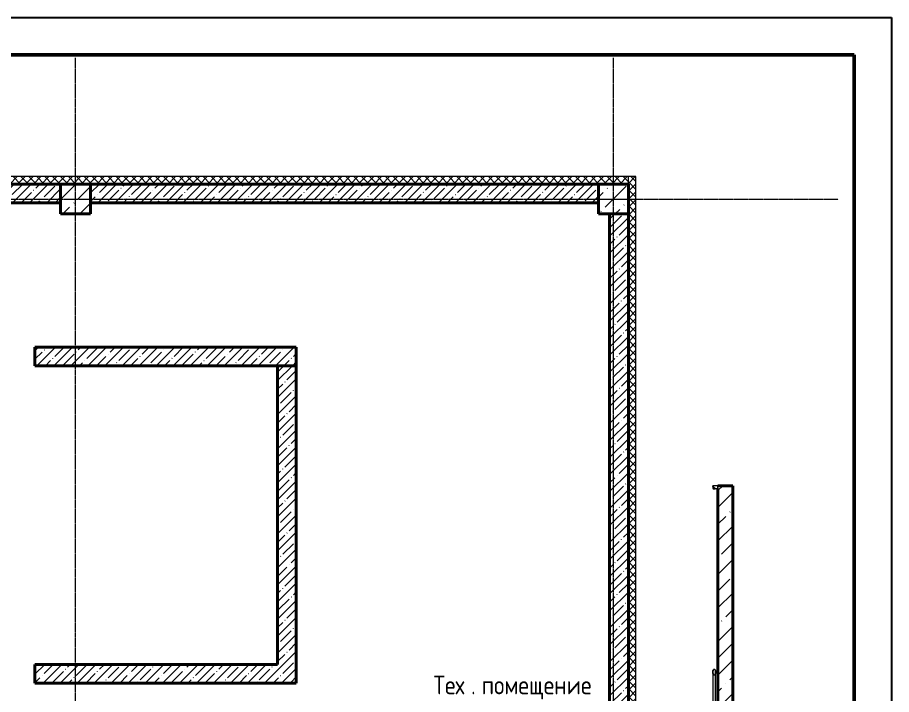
# Model space of a CAD drawing. Header units: millimetres. Extents: x 0 to 351840, y -132678 to 32417.
# Drawn here: x 340091 to 351792, y 23348 to 32417 of the extents above; entities that cross this region are included whole.
import ezdxf

# ---------------------------------------------------------------- set-up
doc = ezdxf.new("R2010")
doc.units = ezdxf.units.MM
doc.linetypes.add('BI_линия_сетки', pattern=[25, 20, -2.5, 0, -2.5])
for name, color, linetype, lineweight in [('KPSP-Рамка', 7, 'Continuous', 70), ('Марки помещений', 7, 'Continuous', 20), ('Несущие колонны', 7, 'Continuous', 18), ('Ограждение', 7, 'Continuous', 9), ('Оси', 7, 'Continuous', 9), ('Стены внутренние', 7, 'Continuous', 18), ('Стены наружные', 7, 'Continuous', 18), ('Стены несущие', 7, 'Continuous', 18), ('Стены отделка', 7, 'Continuous', 18)]:
    doc.layers.add(name, color=color, linetype=linetype, lineweight=lineweight)
doc.styles.add('GOST Common_1', font='GOST Common.ttf', dxfattribs={"width": 0.9, "height": 250})
pattern_1 = [(45, (5685.96, 5809.43), (-114.04925, 114.04925), []), (45, (5800.01, 5809.43), (-114.04925, 114.04925), [201.612, -40.322, 3.353, -36.97])]
pattern_2 = [(45, (5685.964, 5809.43), (-53.03301, 53.03301), []), (135, (5685.964, 5809.43), (-53.03301, -53.03301), [])]

# ---------------------------------------------------------------- blocks, each defined once
blk = doc.blocks.new('*U84')
at = {"color": 7, "linetype": 'ByBlock', "lineweight": 25}
blk.add_lwpolyline([(594, 420), (594, 0), (0, 0), (0, 420)], close=True, dxfattribs=at)
at = {"color": 0, "linetype": 'ByBlock', "lineweight": 50}
blk.add_lwpolyline([(589, 415), (589, 5), (20, 5), (20, 415)], close=True, dxfattribs=at)
blk = doc.blocks.new('_временные_конструкции_колонны_монолитные_прямоугольная - _временная_конструкция_колонна_400x400-V37--01 Подвал__-3_000____Отделочный_')
at = {"layer": 'Несущие колонны', "lineweight": 9}
h = blk.add_hatch(dxfattribs=at)
h.set_pattern_fill('FP_42', color=9, style=0, pattern_type=2)
h.set_pattern_definition([(45, (-40450, -28300), (84.19025, 308.69666), [396.875, -79.375, 3.353, -76.022])])
h.paths.add_polyline_path([(200, -200), (200, 200), (-200, 200), (-200, -200)])
at = {"layer": 'Несущие колонны', "color": 9, "lineweight": 40}
for p, q in [((200, 200), (-200, 200)), ((-200, 200), (-200, -200)), ((200, -200), (200, 200)), ((-200, -200), (200, -200))]:
    blk.add_line(p, q, dxfattribs=at)
blk = doc.blocks.new('_временные_конструкции_колонны_монолитные_прямоугольная - _временная_конструкция_колонна_400x400-V38--01 Подвал__-3_000____Отделочный_')
at = {"layer": 'Несущие колонны', "lineweight": 9}
h = blk.add_hatch(dxfattribs=at)
h.set_pattern_fill('FP_43', color=9, style=0, pattern_type=2)
h.set_pattern_definition([(45, (-47650, -28300), (84.19025, 308.69666), [396.875, -79.375, 3.353, -76.022])])
h.paths.add_polyline_path([(200, -200), (200, 200), (-200, 200), (-200, -200)])
at = {"layer": 'Несущие колонны', "color": 9, "lineweight": 40}
for p, q in [((200, 200), (-200, 200)), ((-200, 200), (-200, -200)), ((200, -200), (200, 200)), ((-200, -200), (200, -200))]:
    blk.add_line(p, q, dxfattribs=at)
blk = doc.blocks.new('_металлические_изделия_труба_круглая_ГОСТ_32678-2014_с_выпусками - _металлические_изделия_труба_круглая-7737624--01 Подвал__-3_000____Отделочный_')
at = {"layer": 'Ограждение', "color": 9}
for p, q in [((-31, 4654), (-31, 4621)), ((38, 4656), (-29, 4656)), ((5, 4618), (38, 4618)), ((38, 4654), (38, 4656)), ((38, 4618), (38, 4654)), ((-31, 2159), (-31, -79)), ((7, -79), (7, 2159)), ((-31, -79), (-31, -113)), ((-29, -115), (18, -115)), ((18, -77), (5, -77))]:
    blk.add_line(p, q, dxfattribs=at)
at = {"layer": 'Ограждение', "color": 9, "flags": 128}
for points in [[(-12, 2118), (-15, 2119), (-19, 2121), (-22, 2124), (-24, 2128), (-27, 2133), (-29, 2139), (-30, 2145), (-31, 2152), (-31, 2159), (-31, 2166), (-30, 2172), (-29, 2179), (-27, 2184), (-24, 2189), (-22, 2193), (-19, 2196), (-15, 2198), (-12, 2199)], [(-12, 2197), (-15, 2196), (-18, 2195), (-21, 2192), (-24, 2188), (-26, 2183), (-28, 2178), (-29, 2172), (-30, 2165), (-30, 2159), (-30, 2152), (-29, 2146), (-28, 2139), (-26, 2134), (-24, 2129), (-21, 2125), (-18, 2123), (-15, 2121), (-12, 2120)], [(-12, 2199), (-9, 2198), (-6, 2196), (-3, 2193), (0, 2189), (2, 2184), (4, 2179), (6, 2172), (7, 2166), (7, 2159), (7, 2152), (6, 2145), (4, 2139), (2, 2133), (0, 2128), (-3, 2124), (-6, 2121), (-9, 2119), (-12, 2118)], [(-12, 2120), (-9, 2121), (-6, 2123), (-3, 2125), (0, 2129), (2, 2134), (4, 2139), (5, 2146), (6, 2152), (6, 2159), (6, 2165), (5, 2172), (4, 2178), (2, 2183), (0, 2188), (-3, 2192), (-6, 2195), (-9, 2196), (-12, 2197)]]:
    blk.add_lwpolyline(points, dxfattribs=at)
at = {"layer": 'Ограждение', "color": 9}
for centre, major_axis, start_param, end_param in [((-12, 4621), (19, 0), 3.141593, 6.021386), ((-12, 4621), (18.1, 0), 5.872435, 6.020407), ((-12, -79), (19, 0), 3.141593, 4.712389), ((-12, -79), (19, 0), 3.141593, 6.283185), ((-12, -79), (19, 0), 4.712389, 6.283185)]:
    blk.add_ellipse(centre, major_axis=major_axis, ratio=0.472551, start_param=start_param, end_param=end_param, dxfattribs=at)
for points, knots in [([(-31, 4654), (-31, 4655), (-31, 4656), (-30, 4656), (-29, 4656), (-29, 4656)], [0, 0, 0, 0, 0.0833333, 0.125, 0.1666667, 0.1666667, 0.1666667, 0.1666667]), ([(4, 4618), (4, 4618), (3, 4619), (2, 4619), (1, 4619), (0, 4620), (-2, 4621), (-4, 4622), (-5, 4623), (-6, 4623), (-7, 4624), (-8, 4625), (-10, 4626), (-11, 4627), (-12, 4628), (-13, 4629), (-15, 4631), (-16, 4632), (-17, 4633), (-18, 4634), (-19, 4635), (-21, 4637), (-22, 4638), (-23, 4639), (-24, 4641), (-25, 4642), (-26, 4644), (-27, 4646), (-29, 4647), (-30, 4649), (-31, 4652), (-31, 4653), (-31, 4654)], [0.1666667, 0.1666667, 0.1666667, 0.1666667, 0.2083333, 0.2291667, 0.25, 0.2916667, 0.3333333, 0.3541667, 0.375, 0.3958333, 0.4166667, 0.4375, 0.4583333, 0.4791667, 0.5, 0.5208333, 0.5416667, 0.5625, 0.5833333, 0.6041667, 0.625, 0.6458333, 0.6666667, 0.6875, 0.7083333, 0.75, 0.7708333, 0.7916667, 0.8333333, 0.875, 0.9166667, 1, 1, 1, 1]), ([(7, -79), (7, -80), (7, -82), (6, -84), (4, -86), (3, -88), (2, -89), (1, -91), (0, -93), (-2, -95), (-4, -97), (-5, -98), (-6, -99), (-7, -100), (-8, -102), (-10, -103), (-11, -104), (-12, -105), (-13, -106), (-15, -107), (-16, -108), (-17, -109), (-18, -110), (-19, -111), (-21, -112), (-22, -112), (-23, -113), (-24, -114), (-25, -114), (-26, -115), (-27, -115), (-29, -115), (-30, -115), (-31, -115), (-31, -114), (-31, -113)], [0, 0, 0, 0, 0.083333, 0.125, 0.166667, 0.208333, 0.229167, 0.25, 0.291667, 0.333333, 0.354167, 0.375, 0.395833, 0.416667, 0.4375, 0.458333, 0.479167, 0.5, 0.520833, 0.541667, 0.5625, 0.583333, 0.604167, 0.625, 0.645833, 0.666667, 0.6875, 0.708333, 0.75, 0.770833, 0.791667, 0.833333, 0.875, 0.916667, 1, 1, 1, 1]), ([(4, -85), (5, -85), (5, -84), (5, -83), (5, -83)], [0.86925413, 0.86925413, 0.86925413, 0.86925413, 0.875, 0.91666667, 0.91666667, 0.91666667, 0.91666667])]:
    blk.add_open_spline(points, degree=3, knots=knots, dxfattribs=at)
blk = doc.blocks.new('Подоснова подвал')
at = {"layer": 'Стены внутренние', "lineweight": 9}
h = blk.add_hatch(dxfattribs=at)
h.set_pattern_fill('FP_47', color=9, style=0, pattern_type=2)
h.set_pattern_definition(pattern_2)
h.paths.add_polyline_path([(53536, 34309.4), (53536, 34409.4), (40591, 34409.4), (40591, 34309.4), (53136, 34309.4)])
h.paths.add_polyline_path([(38736, 34309.4), (39291, 34309.4), (39291, 34409.4), (38636, 34409.4), (38636, 34309.4)])
h = blk.add_hatch(dxfattribs=at)
h.set_pattern_fill('FP_47', color=9, style=0, pattern_type=2)
h.set_pattern_definition(pattern_2)
h.paths.add_polyline_path([(53636, 5609.4), (53636, 21299.4), (53536, 21299.4), (53536, 5609.4)])
h.paths.add_polyline_path([(53536, 22309.4), (53636, 22309.4), (53636, 23749.4), (53536, 23749.4), (53536, 22809.4)])
h.paths.add_polyline_path([(53536, 25259.4), (53636, 25259.4), (53636, 34409.4), (53536, 34409.4), (53536, 25509.4)])
at = {"layer": 'Стены наружные', "lineweight": 9}
h = blk.add_hatch(dxfattribs=at)
h.set_pattern_fill('FP_40', color=9, style=0, pattern_type=2)
h.set_pattern_definition(pattern_1)
h.paths.add_polyline_path([(45936, 34059.4), (45936, 34309.4), (40591, 34309.4), (40591, 34059.4), (44614.7, 34059.4)])
h.paths.add_polyline_path([(39291, 34059.4), (39291, 34309.4), (39136, 34309.4), (39136, 34059.4)])
h = blk.add_hatch(dxfattribs=at)
h.set_pattern_fill('FP_40', color=9, style=0, pattern_type=2)
h.set_pattern_definition(pattern_1)
h.paths.add_polyline_path([(53136, 34059.4), (53136, 34309.4), (46336, 34309.4), (46336, 34059.4), (52815, 34059.4)])
h = blk.add_hatch(dxfattribs=at)
h.set_pattern_fill('FP_40', color=9, style=0, pattern_type=2)
h.set_pattern_definition(pattern_1)
h.paths.add_polyline_path([(53286, 25909.4), (53536, 25909.4), (53536, 33909.4), (53286, 33909.4), (53286, 25933.4)])
h = blk.add_hatch(dxfattribs=at)
h.set_pattern_fill('FP_40', color=9, style=0, pattern_type=2)
h.set_pattern_definition(pattern_1)
h.paths.add_polyline_path([(49091, 31874.4), (49091, 32124.4), (45591, 32124.4), (45591, 31874.4)])
h = blk.add_hatch(dxfattribs=at)
h.set_pattern_fill('FP_40', color=9, style=0, pattern_type=2)
h.set_pattern_definition(pattern_1)
h.paths.add_polyline_path([(49091, 27874.4), (49091, 31874.4), (48841, 31874.4), (48841, 27874.4)])
h = blk.add_hatch(dxfattribs=at)
h.set_pattern_fill('FP_39', color=9, style=0, pattern_type=2)
h.set_pattern_definition([(45, (5685.96, 5809.43), (-224.5064, 224.5064), []), (45, (5910.47, 5809.43), (-224.5064, 224.5064), [396.875, -79.375, 3.353, -76.022])])
h.paths.add_polyline_path([(54736, 21109.4), (54936, 21109.4), (54936, 30269.4), (54736, 30268.5), (54736, 21952.2)])
h = blk.add_hatch(dxfattribs=at)
h.set_pattern_fill('FP_40', color=9, style=0, pattern_type=2)
h.set_pattern_definition(pattern_1)
h.paths.add_polyline_path([(49091, 27624.4), (49091, 27874.4), (45591, 27874.4), (45591, 27624.4)])
at = {"layer": 'Оси', "color": 9, "linetype": 'BI_линия_сетки'}
for p, q in [((46136, 799.9), (46136, 35999.7)), ((53336, 799.9), (53336, 35999.7)), ((-805.2, 34109.4), (56347.2, 34109.4))]:
    blk.add_line(p, q, dxfattribs=at)
at = {"layer": 'Стены несущие', "color": 9, "lineweight": 40}
for p, q in [((45936, 34309.4), (40591, 34309.4)), ((53136, 34309.4), (46336, 34309.4)), ((40591, 34059.4), (45936, 34059.4)), ((46336, 34059.4), (53136, 34059.4)), ((53286, 33909.4), (53286, 25909.4)), ((53536, 25909.4), (53536, 33909.4)), ((49091, 32124.4), (45591, 32124.4)), ((45591, 32124.4), (45591, 31874.4)), ((49091, 27624.4), (49091, 32124.4)), ((45591, 31874.4), (49091, 31874.4)), ((48841, 31874.4), (48841, 27874.4)), ((54936, 30269.4), (54736, 30269.4)), ((54736, 30231.4), (54736, 21109.4)), ((54936, 20909.4), (54936, 30269.4)), ((48841, 27874.4), (45591, 27874.4)), ((45591, 27874.4), (45591, 27624.4)), ((45591, 27624.4), (49091, 27624.4))]:
    blk.add_line(p, q, dxfattribs=at)
at = {"layer": 'Стены отделка', "color": 9, "lineweight": 9}
for p, q in [((53636, 34409.4), (40591, 34409.4)), ((53536, 34309.4), (53536, 34409.4)), ((53636, 25259.4), (53636, 34409.4))]:
    blk.add_line(p, q, dxfattribs=at)
at = {"layer": 'Несущие колонны', "color": 9}
for name, p in [('_временные_конструкции_колонны_монолитные_прямоугольная - _временная_конструкция_колонна_400x400-V37--01 Подвал__-3_000____Отделочный_', (46136, 34109.4)), ('_временные_конструкции_колонны_монолитные_прямоугольная - _временная_конструкция_колонна_400x400-V38--01 Подвал__-3_000____Отделочный_', (53336, 34109.4))]:
    blk.add_blockref(name, p, dxfattribs=at)
at = {"layer": 'Ограждение', "color": 9}
blk.add_blockref('_металлические_изделия_труба_круглая_ГОСТ_32678-2014_с_выпусками - _металлические_изделия_труба_круглая-7737624--01 Подвал__-3_000____Отделочный_', (54698.1, 25613.1), dxfattribs=at)
at = {"layer": 'Марки помещений', "color": 9, "lineweight": 9, "char_height": 250, "attachment_point": 1, "style": 'GOST Common_1'}
for s, insert, width in [('Тех', (50929.3, 27724.4), 606.076), ('помещение', (51572.2, 27724.4), 1854.303), ('. ', (51429.4, 27724.4), 173.164)]:
    blk.add_mtext(s, dxfattribs=dict(at, insert=insert, width=width))

msp = doc.modelspace()

# ---------------------------------------------------------------- block references
msp.add_blockref('Подоснова подвал', (294733, -4124))
at = {"layer": 'KPSP-Рамка', "xscale": 100, "yscale": 100, "zscale": 100}
msp.add_blockref('*U84', (292392, -9583), dxfattribs=at)

doc.saveas('drawing.dxf')
